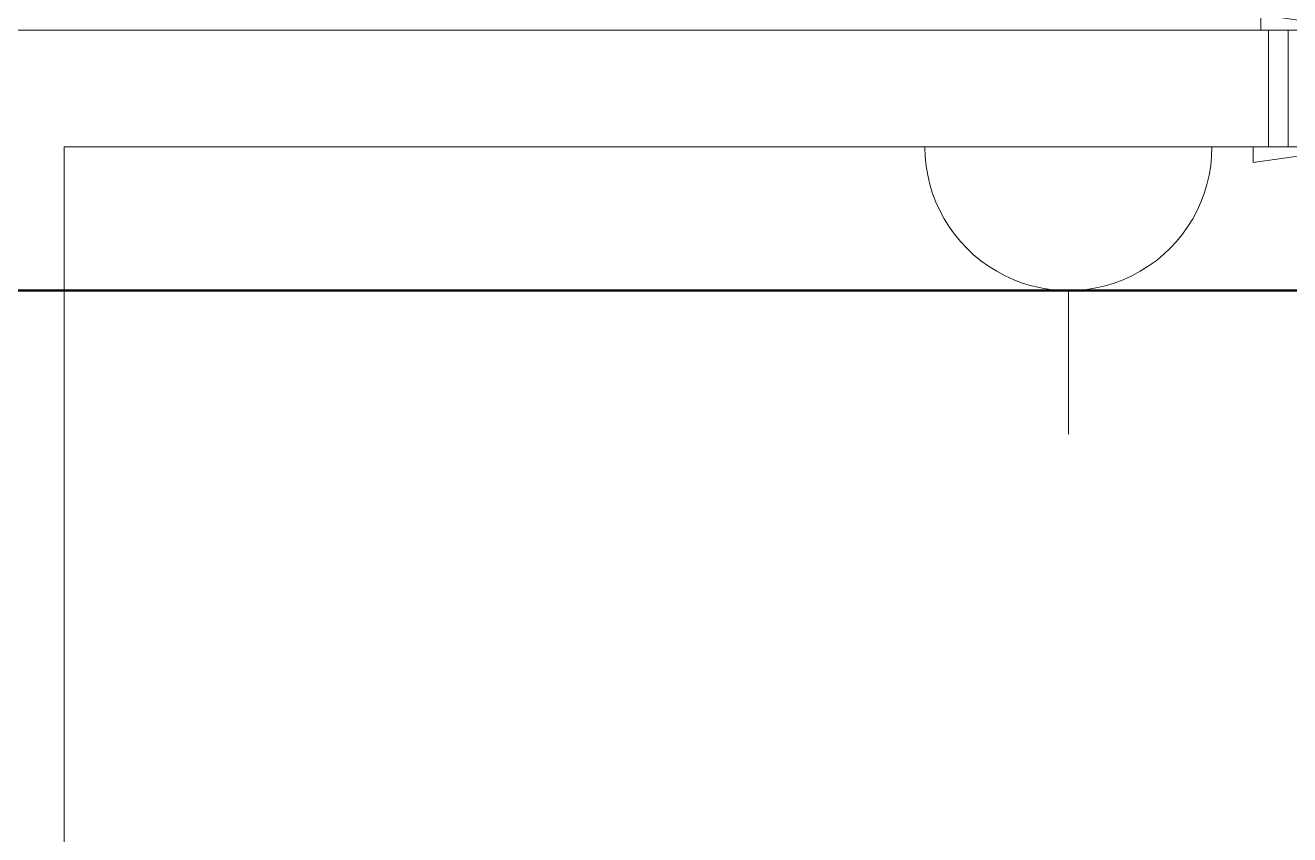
# Model space of a CAD drawing. Header units: metres. Extents: x 75097 to 220695, y -1557923 to -1361206.
# Drawn here: x 131292 to 132918, y -1408115 to -1407074 of the extents above; entities that cross this region are included whole.
import ezdxf

# ---------------------------------------------------------------- set-up
doc = ezdxf.new("R2010")
doc.units = ezdxf.units.M
doc.layers.get('0').update_dxf_attribs({"lineweight": 0})
doc.layers.add('A-100 - Copy$0$Walls', color=8, linetype='Continuous', lineweight=0)
doc.layers.add('A-100 - Copy$0$Wooden Joinery', color=8, linetype='Continuous', lineweight=0)
doc.layers.add('E-POWR', color=7, linetype='Continuous', lineweight=9, true_color=0x4e7e3e)

# ---------------------------------------------------------------- blocks, each defined once
blk = doc.blocks.new('NORMAL SOCKET')
at = {"layer": 'E-POWR'}
for p, q in [((0, 307.7), (0, 615.4)), ((-307.7, 0), (307.7, 0))]:
    blk.add_line(p, q, dxfattribs=at)
blk.add_ellipse((0, 0), major_axis=(32.8, 305.9), ratio=1, start_param=4.81904, end_param=7.960633, dxfattribs=at)
blk = doc.blocks.new('A-100 - Copy$0$A$C72370EFE')
at = {"layer": 'A-100 - Copy$0$Wooden Joinery'}
for p, q in [((-0.01, -0.03), (-0.01, -0.07)), ((0, -0.03), (-0.01, -0.03)), ((0.04, -0.03), (0.05, -0.03)), ((0.05, -0.03), (0.05, -0.07)), ((-0.01, -0.04), (-0.02, -0.04)), ((0.05, -0.04), (0.06, -0.04)), ((-0.01, -0.06), (-0.02, -0.06)), ((0.05, -0.06), (0.06, -0.06)), ((-0.05, -0.07), (-0.05, -0.16)), ((-0.03, -0.07), (-0.03, -0.16)), ((0, -0.07), (-0.01, -0.07)), ((0.04, -0.07), (0.05, -0.07)), ((0.07, -0.07), (0.07, -0.16)), ((0.09, -0.07), (0.09, -0.16)), ((-0.01, -0.17), (-0.02, -0.17)), ((-0.01, -0.17), (-0.01, -0.19)), ((0.05, -0.17), (0.06, -0.17)), ((0.05, -0.17), (0.05, -0.19)), ((-0.01, -0.19), (-0.02, -0.19)), ((0.05, -0.19), (0.06, -0.19))]:
    blk.add_line(p, q, dxfattribs=at)
for centre, radius, start, end in [((-0.02, -0.07), 0.03, 90, 180), ((0.06, -0.07), 0.03, 0, 90), ((-0.02, -0.07), 0.01, 90, 180), ((0.06, -0.07), 0.01, 0, 90), ((-0.02, -0.16), 0.03, 180, 270), ((-0.02, -0.16), 0.01, 180, 270), ((0.06, -0.16), 0.01, 270, 0), ((0.06, -0.16), 0.03, 270, 0)]:
    blk.add_arc(centre, radius, start, end, dxfattribs=at)
blk = doc.blocks.new('A-100 - Copy$0$DR1')
at = {"layer": 'A-100 - Copy$0$Wooden Joinery', "elevation": 0}
for points in [[(1743552.9, 41731.9), (1743562.9, 41731.9), (1743572.9, 41801.9), (1743552.9, 41801.9)], [(1743402.9, 41721.9), (1743392.9, 41721.9), (1743382.9, 41791.9), (1743402.9, 41791.9)], [(1743552.9, 41681.9), (1744331.9, 41681.9), (1744331.9, 41721.9), (1743552.9, 41721.9)], [(1743402.9, 40941.9), (1743392.9, 40941.9), (1743382.9, 40871.9), (1743402.9, 40871.9)], [(1743552.9, 40931.9), (1743562.9, 40931.9), (1743572.9, 40861.9), (1743552.9, 40861.9)]]:
    blk.add_lwpolyline(points, close=True, dxfattribs=at)
for points in [[(1743552.9, 41756.9), (1743402.9, 41756.9), (1743402.9, 41781.9), (1743552.9, 41781.9), (1743552.9, 41756.9)], [(1743552.9, 41756.9), (1743552.9, 41721.9), (1743512.9, 41721.9), (1743512.9, 41711.9), (1743402.9, 41711.9), (1743402.9, 41756.9), (1743552.9, 41756.9)], [(1743552.9, 40906.9), (1743552.9, 40941.9), (1743512.9, 40941.9), (1743512.9, 40951.9), (1743402.9, 40951.9), (1743402.9, 40906.9), (1743552.9, 40906.9)], [(1743552.9, 40906.9), (1743402.9, 40906.9), (1743402.9, 40881.9), (1743552.9, 40881.9), (1743552.9, 40906.9)]]:
    blk.add_lwpolyline(points, dxfattribs=at)
at = {"layer": 'A-100 - Copy$0$Wooden Joinery'}
blk.add_arc((1743552.9, 41721.9, 0), 780, 270, 357.0603, dxfattribs=at)
at = {"layer": 'A-100 - Copy$0$Wooden Joinery', "xscale": -999.9999999998856, "yscale": 999.9999999998856, "zscale": 999.9999999998854, "rotation": 270}
blk.add_blockref('A-100 - Copy$0$A$C72370EFE', (1744331.9, 41681.9, 0), dxfattribs=at)
blk = doc.blocks.new('A-100 - Copy')
at = {"layer": 'A-100 - Copy$0$Walls'}
for p, q in [((132890.9, -1407080.6, 0), (129376.6, -1407080.6, 0)), ((132890.9, -1407080.6, 0), (132890.9, -1407230.6, 0)), ((132890.9, -1407230.6, 0), (131341.7, -1407230.6, 0)), ((131341.7, -1407230.6, 0), (131341.7, -1411527.7, 0))]:
    blk.add_line(p, q, dxfattribs=at)
at = {"layer": 'A-100 - Copy$0$Wooden Joinery', "rotation": 270}
blk.add_blockref('A-100 - Copy$0$DR1', (92009, 336322.3, 0), dxfattribs=at)

msp = doc.modelspace()

# ---------------------------------------------------------------- linework, layer by layer
at = {"layer": 'E-POWR', "const_width": 3}
msp.add_lwpolyline([(129697, -1407415.2), (134998.6, -1407415.2), (134998.6, -1411433.3), (131055.1, -1411433.3), (131055.1, -1410563.8), (131528.5, -1410563.8), (131528.5, -1409547.4), (131054.8, -1409547.4), (131054.8, -1409860.5)], dxfattribs=at)

# ---------------------------------------------------------------- block references
at = {"layer": 'E-POWR', "color": 85, "xscale": -0.6, "yscale": 0.6, "zscale": 0.6, "rotation": 180}
msp.add_blockref('NORMAL SOCKET', (132633.4, -1407230.6, 0), dxfattribs=at)

# ---------------------------------------------------------------- next in the draw order: block references
msp.add_blockref('A-100 - Copy', (0, 0))

doc.saveas('drawing.dxf')
